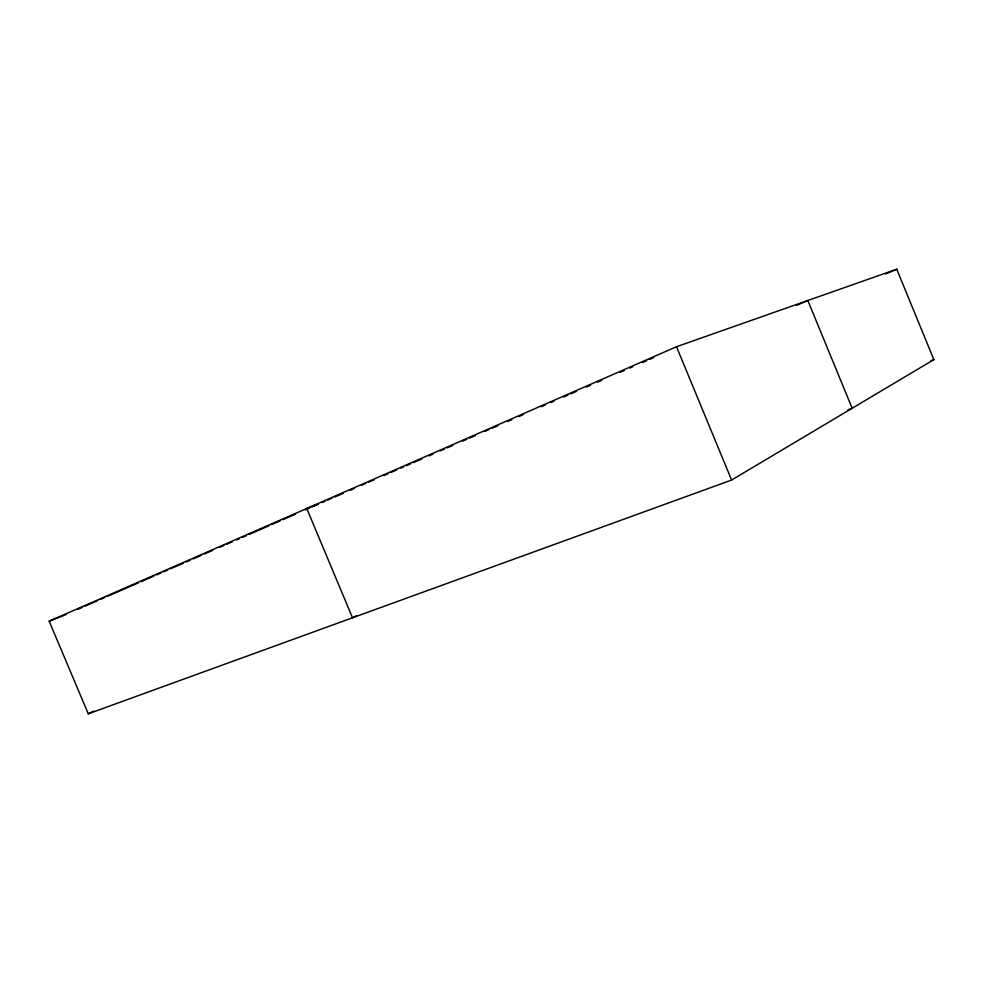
<?xml version="1.0" encoding="UTF-8"?>
<svg xmlns="http://www.w3.org/2000/svg" width="983" height="983" viewBox="0 0 983 983"><rect width="100%" height="100%" fill="white"/><g stroke="black" fill="none" stroke-linecap="round" stroke-linejoin="round"><path stroke-width="1.47" d="M731.598 480.048L933.85 359.618L896.754 269.207L676.501 346.729L49.15 621.17L88.273 713.793L731.598 480.048L676.501 346.729M356.473 615.776L352.516 617.779L306.745 508.481L317.951 504.205M88.273 713.793L93.803 711.151M78.05 609.202L82.265 607.359M85.066 606.13L97.698 600.613M100.499 599.384L104.702 597.553M107.516 596.325L138.382 582.833M141.183 581.604L153.803 576.087M156.616 574.871L160.819 573.028M163.633 571.799L167.835 569.956M170.649 568.739L183.268 563.21M186.07 561.993L190.284 560.15M193.086 558.922L201.503 555.248M204.317 554.019L212.733 550.345M219.75 547.273L223.952 545.442M226.754 544.213L232.369 541.756M236.584 539.913L239.385 538.696M242.187 537.468L246.401 535.624M249.203 534.396L268.851 525.819M271.652 524.59L280.069 520.916M282.871 519.688L295.502 514.17M305.32 509.882L309.522 508.039M312.336 506.81L317.951 504.365M322.154 502.522L324.968 501.293M327.769 500.064L331.984 498.221M334.798 496.993L343.227 493.306M350.255 490.234L354.47 488.404M361.486 485.332L365.701 483.489M368.514 482.26L374.13 479.802M383.972 475.502L388.187 473.659M390.988 472.43L396.616 469.985M400.831 468.141L403.632 466.913M406.446 465.684L410.661 463.841M413.474 462.612L421.904 458.926M428.92 455.854L433.134 454.023M440.163 450.951L444.377 449.108M447.179 447.879L452.807 445.422M462.637 441.121L466.851 439.278M469.665 438.049L475.281 435.604M485.111 431.304L489.325 429.46M492.139 428.232L497.754 425.774M507.597 421.474L511.811 419.643M518.827 416.571L523.042 414.728M541.301 406.741L545.516 404.898M551.144 402.452L553.945 401.224M563.787 396.923L568.002 395.08M570.804 393.851L576.431 391.394M586.261 387.093L590.476 385.262M597.504 382.19L601.719 380.347M619.978 372.36L624.193 370.517M629.808 368.06L632.622 366.843M642.452 362.543L646.667 360.7M649.48 359.471L653.695 357.628M796.599 305.357L807.829 300.503L852.163 408.252L847.911 409.85M885.511 274.036L896.754 269.207M49.15 621.17L66.242 614.461M930.999 360.712L933.85 359.618"/></g></svg>
